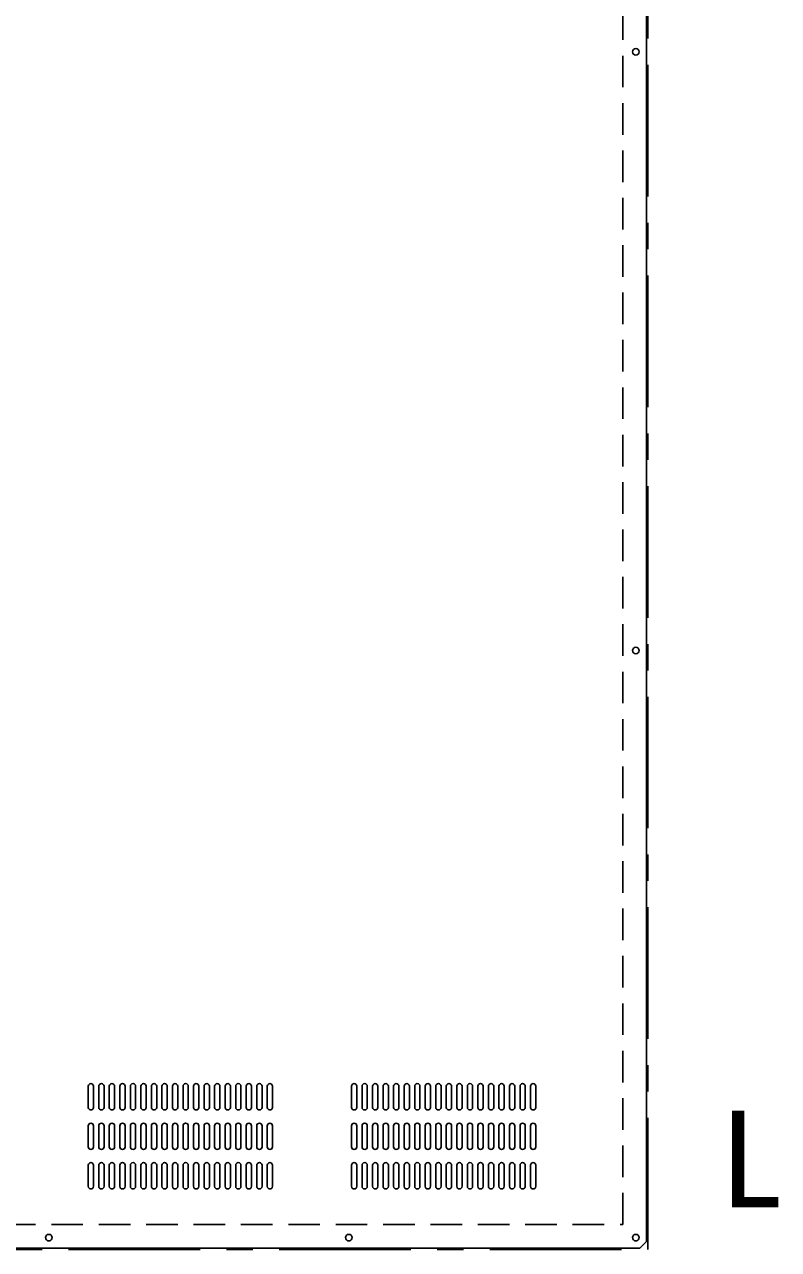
# Model space of a CAD drawing. Units: millimetres, scale not verified. Extents: x -3370 to 4101, y -5708 to 4129.
# Drawn here: x -112 to 461, y -2665 to -1735 of the extents above; entities that cross this region are included whole.
import ezdxf
from ezdxf.enums import TextEntityAlignment as Align

# ---------------------------------------------------------------- set-up
doc = ezdxf.new("R2010")
doc.units = ezdxf.units.MM
doc.header["$LTSCALE"] = 20
doc.linetypes.add('CHAIN1', pattern=[8, 5, -1, 1, -1])
doc.linetypes.add('DASHED1', pattern=[1.8, 1.2, -0.6])
doc.layers.add('0-0', color=7, linetype='Continuous')
doc.styles.add('ＭＳ ゴシック', font='')
doc.styles.get('ＭＳ ゴシック').set_extended_font_data('MS Gothic')

msp = doc.modelspace()

# ---------------------------------------------------------------- linework, layer by layer
at = {"layer": '0-0'}
for p, q in [((360.47, -2659.45), (360.47, -851.45)), ((-63.53, -2541.45), (-63.53, -2557.45)), ((-59.53, -2557.45), (-59.53, -2541.45)), ((-55.53, -2541.45), (-55.53, -2557.45)), ((-51.53, -2557.45), (-51.53, -2541.45)), ((-47.53, -2541.45), (-47.53, -2557.45)), ((-43.53, -2557.45), (-43.53, -2541.45)), ((-39.53, -2541.45), (-39.53, -2557.45)), ((-35.53, -2557.45), (-35.53, -2541.45)), ((-31.53, -2541.45), (-31.53, -2557.45)), ((-27.53, -2557.45), (-27.53, -2541.45)), ((-23.53, -2541.45), (-23.53, -2557.45)), ((-19.53, -2557.45), (-19.53, -2541.45)), ((-15.53, -2541.45), (-15.53, -2557.45)), ((-11.53, -2557.45), (-11.53, -2541.45)), ((-7.53, -2541.45), (-7.53, -2557.45)), ((-3.53, -2557.45), (-3.53, -2541.45)), ((0.47, -2541.45), (0.47, -2557.45)), ((4.47, -2557.45), (4.47, -2541.45)), ((8.47, -2541.45), (8.47, -2557.45)), ((12.47, -2557.45), (12.47, -2541.45)), ((16.47, -2541.45), (16.47, -2557.45)), ((20.47, -2557.45), (20.47, -2541.45)), ((24.47, -2541.45), (24.47, -2557.45)), ((28.47, -2557.45), (28.47, -2541.45)), ((32.47, -2541.45), (32.47, -2557.45)), ((36.47, -2557.45), (36.47, -2541.45)), ((40.47, -2541.45), (40.47, -2557.45)), ((44.47, -2557.45), (44.47, -2541.45)), ((48.47, -2541.45), (48.47, -2557.45)), ((52.47, -2557.45), (52.47, -2541.45)), ((56.47, -2541.45), (56.47, -2557.45)), ((60.47, -2557.45), (60.47, -2541.45)), ((64.47, -2541.45), (64.47, -2557.45)), ((68.47, -2557.45), (68.47, -2541.45)), ((72.47, -2541.45), (72.47, -2557.45)), ((76.47, -2557.45), (76.47, -2541.45)), ((136.47, -2541.45), (136.47, -2557.45)), ((140.47, -2557.45), (140.47, -2541.45)), ((144.47, -2541.45), (144.47, -2557.45)), ((148.47, -2557.45), (148.47, -2541.45)), ((152.47, -2541.45), (152.47, -2557.45)), ((156.47, -2557.45), (156.47, -2541.45)), ((160.47, -2541.45), (160.47, -2557.45)), ((164.47, -2557.45), (164.47, -2541.45)), ((168.47, -2541.45), (168.47, -2557.45)), ((172.47, -2557.45), (172.47, -2541.45)), ((176.47, -2541.45), (176.47, -2557.45)), ((180.47, -2557.45), (180.47, -2541.45)), ((184.47, -2541.45), (184.47, -2557.45)), ((188.47, -2557.45), (188.47, -2541.45)), ((192.47, -2541.45), (192.47, -2557.45)), ((196.47, -2557.45), (196.47, -2541.45)), ((200.47, -2541.45), (200.47, -2557.45)), ((204.47, -2557.45), (204.47, -2541.45)), ((208.47, -2541.45), (208.47, -2557.45)), ((212.47, -2557.45), (212.47, -2541.45)), ((216.47, -2541.45), (216.47, -2557.45)), ((220.47, -2557.45), (220.47, -2541.45)), ((224.47, -2541.45), (224.47, -2557.45)), ((228.47, -2557.45), (228.47, -2541.45)), ((232.47, -2541.45), (232.47, -2557.45)), ((236.47, -2557.45), (236.47, -2541.45)), ((240.47, -2541.45), (240.47, -2557.45)), ((244.47, -2557.45), (244.47, -2541.45)), ((248.47, -2541.45), (248.47, -2557.45)), ((252.47, -2557.45), (252.47, -2541.45)), ((256.47, -2541.45), (256.47, -2557.45)), ((260.47, -2557.45), (260.47, -2541.45)), ((264.47, -2541.45), (264.47, -2557.45)), ((268.47, -2557.45), (268.47, -2541.45)), ((272.47, -2541.45), (272.47, -2557.45)), ((276.47, -2557.45), (276.47, -2541.45)), ((-63.53, -2571.45), (-63.53, -2587.45)), ((-59.53, -2587.45), (-59.53, -2571.45)), ((-55.53, -2571.45), (-55.53, -2587.45)), ((-51.53, -2587.45), (-51.53, -2571.45)), ((-47.53, -2571.45), (-47.53, -2587.45)), ((-43.53, -2587.45), (-43.53, -2571.45)), ((-39.53, -2571.45), (-39.53, -2587.45)), ((-35.53, -2587.45), (-35.53, -2571.45)), ((-31.53, -2571.45), (-31.53, -2587.45)), ((-27.53, -2587.45), (-27.53, -2571.45)), ((-23.53, -2571.45), (-23.53, -2587.45)), ((-19.53, -2587.45), (-19.53, -2571.45)), ((-15.53, -2571.45), (-15.53, -2587.45)), ((-11.53, -2587.45), (-11.53, -2571.45)), ((-7.53, -2571.45), (-7.53, -2587.45)), ((-3.53, -2587.45), (-3.53, -2571.45)), ((0.47, -2571.45), (0.47, -2587.45)), ((4.47, -2587.45), (4.47, -2571.45)), ((8.47, -2571.45), (8.47, -2587.45)), ((12.47, -2587.45), (12.47, -2571.45)), ((16.47, -2571.45), (16.47, -2587.45)), ((20.47, -2587.45), (20.47, -2571.45)), ((24.47, -2571.45), (24.47, -2587.45)), ((28.47, -2587.45), (28.47, -2571.45)), ((32.47, -2571.45), (32.47, -2587.45)), ((36.47, -2587.45), (36.47, -2571.45)), ((40.47, -2571.45), (40.47, -2587.45)), ((44.47, -2587.45), (44.47, -2571.45)), ((48.47, -2571.45), (48.47, -2587.45)), ((52.47, -2587.45), (52.47, -2571.45)), ((56.47, -2571.45), (56.47, -2587.45)), ((60.47, -2587.45), (60.47, -2571.45)), ((64.47, -2571.45), (64.47, -2587.45)), ((68.47, -2587.45), (68.47, -2571.45)), ((72.47, -2571.45), (72.47, -2587.45)), ((76.47, -2587.45), (76.47, -2571.45)), ((136.47, -2571.45), (136.47, -2587.45)), ((140.47, -2587.45), (140.47, -2571.45)), ((144.47, -2571.45), (144.47, -2587.45)), ((148.47, -2587.45), (148.47, -2571.45)), ((152.47, -2571.45), (152.47, -2587.45)), ((156.47, -2587.45), (156.47, -2571.45)), ((160.47, -2571.45), (160.47, -2587.45)), ((164.47, -2587.45), (164.47, -2571.45)), ((168.47, -2571.45), (168.47, -2587.45)), ((172.47, -2587.45), (172.47, -2571.45)), ((176.47, -2571.45), (176.47, -2587.45)), ((180.47, -2587.45), (180.47, -2571.45)), ((184.47, -2571.45), (184.47, -2587.45)), ((188.47, -2587.45), (188.47, -2571.45)), ((192.47, -2571.45), (192.47, -2587.45)), ((196.47, -2587.45), (196.47, -2571.45)), ((200.47, -2571.45), (200.47, -2587.45)), ((204.47, -2587.45), (204.47, -2571.45)), ((208.47, -2571.45), (208.47, -2587.45)), ((212.47, -2587.45), (212.47, -2571.45)), ((216.47, -2571.45), (216.47, -2587.45)), ((220.47, -2587.45), (220.47, -2571.45)), ((224.47, -2571.45), (224.47, -2587.45)), ((228.47, -2587.45), (228.47, -2571.45)), ((232.47, -2571.45), (232.47, -2587.45)), ((236.47, -2587.45), (236.47, -2571.45)), ((240.47, -2571.45), (240.47, -2587.45)), ((244.47, -2587.45), (244.47, -2571.45)), ((248.47, -2571.45), (248.47, -2587.45)), ((252.47, -2587.45), (252.47, -2571.45)), ((256.47, -2571.45), (256.47, -2587.45)), ((260.47, -2587.45), (260.47, -2571.45)), ((264.47, -2571.45), (264.47, -2587.45)), ((268.47, -2587.45), (268.47, -2571.45)), ((272.47, -2571.45), (272.47, -2587.45)), ((276.47, -2587.45), (276.47, -2571.45)), ((-63.53, -2601.45), (-63.53, -2617.45)), ((-59.53, -2617.45), (-59.53, -2601.45)), ((-55.53, -2601.45), (-55.53, -2617.45)), ((-51.53, -2617.45), (-51.53, -2601.45)), ((-47.53, -2601.45), (-47.53, -2617.45)), ((-43.53, -2617.45), (-43.53, -2601.45)), ((-39.53, -2601.45), (-39.53, -2617.45)), ((-35.53, -2617.45), (-35.53, -2601.45)), ((-31.53, -2601.45), (-31.53, -2617.45)), ((-27.53, -2617.45), (-27.53, -2601.45)), ((-23.53, -2601.45), (-23.53, -2617.45)), ((-19.53, -2617.45), (-19.53, -2601.45)), ((-15.53, -2601.45), (-15.53, -2617.45)), ((-11.53, -2617.45), (-11.53, -2601.45)), ((-7.53, -2601.45), (-7.53, -2617.45)), ((-3.53, -2617.45), (-3.53, -2601.45)), ((0.47, -2601.45), (0.47, -2617.45)), ((4.47, -2617.45), (4.47, -2601.45)), ((8.47, -2601.45), (8.47, -2617.45)), ((12.47, -2617.45), (12.47, -2601.45)), ((16.47, -2601.45), (16.47, -2617.45)), ((20.47, -2617.45), (20.47, -2601.45)), ((24.47, -2601.45), (24.47, -2617.45)), ((28.47, -2617.45), (28.47, -2601.45)), ((32.47, -2601.45), (32.47, -2617.45)), ((36.47, -2617.45), (36.47, -2601.45)), ((40.47, -2601.45), (40.47, -2617.45)), ((44.47, -2617.45), (44.47, -2601.45)), ((48.47, -2601.45), (48.47, -2617.45)), ((52.47, -2617.45), (52.47, -2601.45)), ((56.47, -2601.45), (56.47, -2617.45)), ((60.47, -2617.45), (60.47, -2601.45)), ((64.47, -2601.45), (64.47, -2617.45)), ((68.47, -2617.45), (68.47, -2601.45)), ((72.47, -2601.45), (72.47, -2617.45)), ((76.47, -2617.45), (76.47, -2601.45)), ((136.47, -2601.45), (136.47, -2617.45)), ((140.47, -2617.45), (140.47, -2601.45)), ((144.47, -2601.45), (144.47, -2617.45)), ((148.47, -2617.45), (148.47, -2601.45)), ((152.47, -2601.45), (152.47, -2617.45)), ((156.47, -2617.45), (156.47, -2601.45)), ((160.47, -2601.45), (160.47, -2617.45)), ((164.47, -2617.45), (164.47, -2601.45)), ((168.47, -2601.45), (168.47, -2617.45)), ((172.47, -2617.45), (172.47, -2601.45)), ((176.47, -2601.45), (176.47, -2617.45)), ((180.47, -2617.45), (180.47, -2601.45)), ((184.47, -2601.45), (184.47, -2617.45)), ((188.47, -2617.45), (188.47, -2601.45)), ((192.47, -2601.45), (192.47, -2617.45)), ((196.47, -2617.45), (196.47, -2601.45)), ((200.47, -2601.45), (200.47, -2617.45)), ((204.47, -2617.45), (204.47, -2601.45)), ((208.47, -2601.45), (208.47, -2617.45)), ((212.47, -2617.45), (212.47, -2601.45)), ((216.47, -2601.45), (216.47, -2617.45)), ((220.47, -2617.45), (220.47, -2601.45)), ((224.47, -2601.45), (224.47, -2617.45)), ((228.47, -2617.45), (228.47, -2601.45)), ((232.47, -2601.45), (232.47, -2617.45)), ((236.47, -2617.45), (236.47, -2601.45)), ((240.47, -2601.45), (240.47, -2617.45)), ((244.47, -2617.45), (244.47, -2601.45)), ((248.47, -2601.45), (248.47, -2617.45)), ((252.47, -2617.45), (252.47, -2601.45)), ((256.47, -2601.45), (256.47, -2617.45)), ((260.47, -2617.45), (260.47, -2601.45)), ((264.47, -2601.45), (264.47, -2617.45)), ((268.47, -2617.45), (268.47, -2601.45)), ((272.47, -2601.45), (272.47, -2617.45)), ((276.47, -2617.45), (276.47, -2601.45)), ((355.47, -2664.45), (360.47, -2659.45)), ((-524.53, -2664.45), (355.47, -2664.45))]:
    msp.add_line(p, q, dxfattribs=at)
at = {"layer": '0-0', "linetype": 'DASHED1'}
for p, q in [((342.47, -2646.45), (342.47, -864.45)), ((-3259.53, -2646.45), (342.47, -2646.45))]:
    msp.add_line(p, q, dxfattribs=at)
at = {"layer": '0-0', "color": 4, "linetype": 'CHAIN1'}
msp.add_line((-3278.53, -2665.45), (361.47, -2665.45), dxfattribs=at)
msp.add_lwpolyline([(361.47, -2665.45), (361.47, -845.45), (-3278.53, -845.45)], dxfattribs=at)
at = {"layer": '0-0'}
for centre in [(352.47, -1755.45), (352.47, -2210.45), (-93.53, -2656.45), (134.47, -2656.45), (352.47, -2656.45)]:
    msp.add_circle(centre, 2.5, dxfattribs=at)
for centre, start, end in [((-61.53, -2541.45), 0, 180), ((-53.53, -2541.45), 0, 180), ((-45.53, -2541.45), 0, 180), ((-37.53, -2541.45), 0, 180), ((-29.53, -2541.45), 0, 180), ((-21.53, -2541.45), 0, 180), ((-13.53, -2541.45), 0, 180), ((-5.53, -2541.45), 0, 180), ((2.47, -2541.45), 0, 180), ((10.47, -2541.45), 0, 180), ((18.47, -2541.45), 0, 180), ((26.47, -2541.45), 0, 180), ((34.47, -2541.45), 0, 180), ((42.47, -2541.45), 0, 180), ((50.47, -2541.45), 0, 180), ((58.47, -2541.45), 0, 180), ((66.47, -2541.45), 0, 180), ((74.47, -2541.45), 0, 180), ((138.47, -2541.45), 0, 180), ((146.47, -2541.45), 0, 180), ((154.47, -2541.45), 0, 180), ((162.47, -2541.45), 0, 180), ((170.47, -2541.45), 0, 180), ((178.47, -2541.45), 0, 180), ((186.47, -2541.45), 0, 180), ((194.47, -2541.45), 0, 180), ((202.47, -2541.45), 0, 180), ((210.47, -2541.45), 0, 180), ((218.47, -2541.45), 0, 180), ((226.47, -2541.45), 0, 180), ((234.47, -2541.45), 0, 180), ((242.47, -2541.45), 0, 180), ((250.47, -2541.45), 0, 180), ((258.47, -2541.45), 0, 180), ((266.47, -2541.45), 0, 180), ((274.47, -2541.45), 0, 180), ((-61.53, -2557.45), 180, 360), ((-53.53, -2557.45), 180, 360), ((-45.53, -2557.45), 180, 360), ((-37.53, -2557.45), 180, 360), ((-29.53, -2557.45), 180, 360), ((-21.53, -2557.45), 180, 360), ((-13.53, -2557.45), 180, 360), ((-5.53, -2557.45), 180, 360), ((2.47, -2557.45), 180, 360), ((10.47, -2557.45), 180, 360), ((18.47, -2557.45), 180, 360), ((26.47, -2557.45), 180, 360), ((34.47, -2557.45), 180, 360), ((42.47, -2557.45), 180, 360), ((50.47, -2557.45), 180, 360), ((58.47, -2557.45), 180, 360), ((66.47, -2557.45), 180, 360), ((74.47, -2557.45), 180, 360), ((138.47, -2557.45), 180, 360), ((146.47, -2557.45), 180, 360), ((154.47, -2557.45), 180, 360), ((162.47, -2557.45), 180, 360), ((170.47, -2557.45), 180, 360), ((178.47, -2557.45), 180, 360), ((186.47, -2557.45), 180, 360), ((194.47, -2557.45), 180, 360), ((202.47, -2557.45), 180, 360), ((210.47, -2557.45), 180, 360), ((218.47, -2557.45), 180, 360), ((226.47, -2557.45), 180, 360), ((234.47, -2557.45), 180, 360), ((242.47, -2557.45), 180, 360), ((250.47, -2557.45), 180, 360), ((258.47, -2557.45), 180, 360), ((266.47, -2557.45), 180, 360), ((274.47, -2557.45), 180, 360), ((-61.53, -2571.45), 0, 180), ((-53.53, -2571.45), 0, 180), ((-45.53, -2571.45), 0, 180), ((-37.53, -2571.45), 0, 180), ((-29.53, -2571.45), 0, 180), ((-21.53, -2571.45), 0, 180), ((-13.53, -2571.45), 0, 180), ((-5.53, -2571.45), 0, 180), ((2.47, -2571.45), 0, 180), ((10.47, -2571.45), 0, 180), ((18.47, -2571.45), 0, 180), ((26.47, -2571.45), 0, 180), ((34.47, -2571.45), 0, 180), ((42.47, -2571.45), 0, 180), ((50.47, -2571.45), 0, 180), ((58.47, -2571.45), 0, 180), ((66.47, -2571.45), 0, 180), ((74.47, -2571.45), 0, 180), ((138.47, -2571.45), 0, 180), ((146.47, -2571.45), 0, 180), ((154.47, -2571.45), 0, 180), ((162.47, -2571.45), 0, 180), ((170.47, -2571.45), 0, 180), ((178.47, -2571.45), 0, 180), ((186.47, -2571.45), 0, 180), ((194.47, -2571.45), 0, 180), ((202.47, -2571.45), 0, 180), ((210.47, -2571.45), 0, 180), ((218.47, -2571.45), 0, 180), ((226.47, -2571.45), 0, 180), ((234.47, -2571.45), 0, 180), ((242.47, -2571.45), 0, 180), ((250.47, -2571.45), 0, 180), ((258.47, -2571.45), 0, 180), ((266.47, -2571.45), 0, 180), ((274.47, -2571.45), 0, 180), ((-61.53, -2587.45), 180, 360), ((-53.53, -2587.45), 180, 360), ((-45.53, -2587.45), 180, 360), ((-37.53, -2587.45), 180, 360), ((-29.53, -2587.45), 180, 360), ((-21.53, -2587.45), 180, 360), ((-13.53, -2587.45), 180, 360), ((-5.53, -2587.45), 180, 360), ((2.47, -2587.45), 180, 360), ((10.47, -2587.45), 180, 360), ((18.47, -2587.45), 180, 360), ((26.47, -2587.45), 180, 360), ((34.47, -2587.45), 180, 360), ((42.47, -2587.45), 180, 360), ((50.47, -2587.45), 180, 360), ((58.47, -2587.45), 180, 360), ((66.47, -2587.45), 180, 360), ((74.47, -2587.45), 180, 360), ((138.47, -2587.45), 180, 360), ((146.47, -2587.45), 180, 360), ((154.47, -2587.45), 180, 360), ((162.47, -2587.45), 180, 360), ((170.47, -2587.45), 180, 360), ((178.47, -2587.45), 180, 360), ((186.47, -2587.45), 180, 360), ((194.47, -2587.45), 180, 360), ((202.47, -2587.45), 180, 360), ((210.47, -2587.45), 180, 360), ((218.47, -2587.45), 180, 360), ((226.47, -2587.45), 180, 360), ((234.47, -2587.45), 180, 360), ((242.47, -2587.45), 180, 360), ((250.47, -2587.45), 180, 360), ((258.47, -2587.45), 180, 360), ((266.47, -2587.45), 180, 360), ((274.47, -2587.45), 180, 360), ((-61.53, -2601.45), 0, 180), ((-53.53, -2601.45), 0, 180), ((-45.53, -2601.45), 0, 180), ((-37.53, -2601.45), 0, 180), ((-29.53, -2601.45), 0, 180), ((-21.53, -2601.45), 0, 180), ((-13.53, -2601.45), 0, 180), ((-5.53, -2601.45), 0, 180), ((2.47, -2601.45), 0, 180), ((10.47, -2601.45), 0, 180), ((18.47, -2601.45), 0, 180), ((26.47, -2601.45), 0, 180), ((34.47, -2601.45), 0, 180), ((42.47, -2601.45), 0, 180), ((50.47, -2601.45), 0, 180), ((58.47, -2601.45), 0, 180), ((66.47, -2601.45), 0, 180), ((74.47, -2601.45), 0, 180), ((138.47, -2601.45), 0, 180), ((146.47, -2601.45), 0, 180), ((154.47, -2601.45), 0, 180), ((162.47, -2601.45), 0, 180), ((170.47, -2601.45), 0, 180), ((178.47, -2601.45), 0, 180), ((186.47, -2601.45), 0, 180), ((194.47, -2601.45), 0, 180), ((202.47, -2601.45), 0, 180), ((210.47, -2601.45), 0, 180), ((218.47, -2601.45), 0, 180), ((226.47, -2601.45), 0, 180), ((234.47, -2601.45), 0, 180), ((242.47, -2601.45), 0, 180), ((250.47, -2601.45), 0, 180), ((258.47, -2601.45), 0, 180), ((266.47, -2601.45), 0, 180), ((274.47, -2601.45), 0, 180), ((-61.53, -2617.45), 180, 360), ((-53.53, -2617.45), 180, 360), ((-45.53, -2617.45), 180, 360), ((-37.53, -2617.45), 180, 360), ((-29.53, -2617.45), 180, 360), ((-21.53, -2617.45), 180, 360), ((-13.53, -2617.45), 180, 360), ((-5.53, -2617.45), 180, 360), ((2.47, -2617.45), 180, 360), ((10.47, -2617.45), 180, 360), ((18.47, -2617.45), 180, 360), ((26.47, -2617.45), 180, 360), ((34.47, -2617.45), 180, 360), ((42.47, -2617.45), 180, 360), ((50.47, -2617.45), 180, 360), ((58.47, -2617.45), 180, 360), ((66.47, -2617.45), 180, 360), ((74.47, -2617.45), 180, 360), ((138.47, -2617.45), 180, 360), ((146.47, -2617.45), 180, 360), ((154.47, -2617.45), 180, 360), ((162.47, -2617.45), 180, 360), ((170.47, -2617.45), 180, 360), ((178.47, -2617.45), 180, 360), ((186.47, -2617.45), 180, 360), ((194.47, -2617.45), 180, 360), ((202.47, -2617.45), 180, 360), ((210.47, -2617.45), 180, 360), ((218.47, -2617.45), 180, 360), ((226.47, -2617.45), 180, 360), ((234.47, -2617.45), 180, 360), ((242.47, -2617.45), 180, 360), ((250.47, -2617.45), 180, 360), ((258.47, -2617.45), 180, 360), ((266.47, -2617.45), 180, 360), ((274.47, -2617.45), 180, 360)]:
    msp.add_arc(centre, 2, start, end, dxfattribs=at)

# ---------------------------------------------------------------- texts
at = {"layer": '0-0', "style": 'ＭＳ ゴシック'}
msp.add_text('L', height=73.31, dxfattribs=at).set_placement((415.77, -2655.31), align=Align.BOTTOM_LEFT)

doc.saveas('drawing.dxf')
